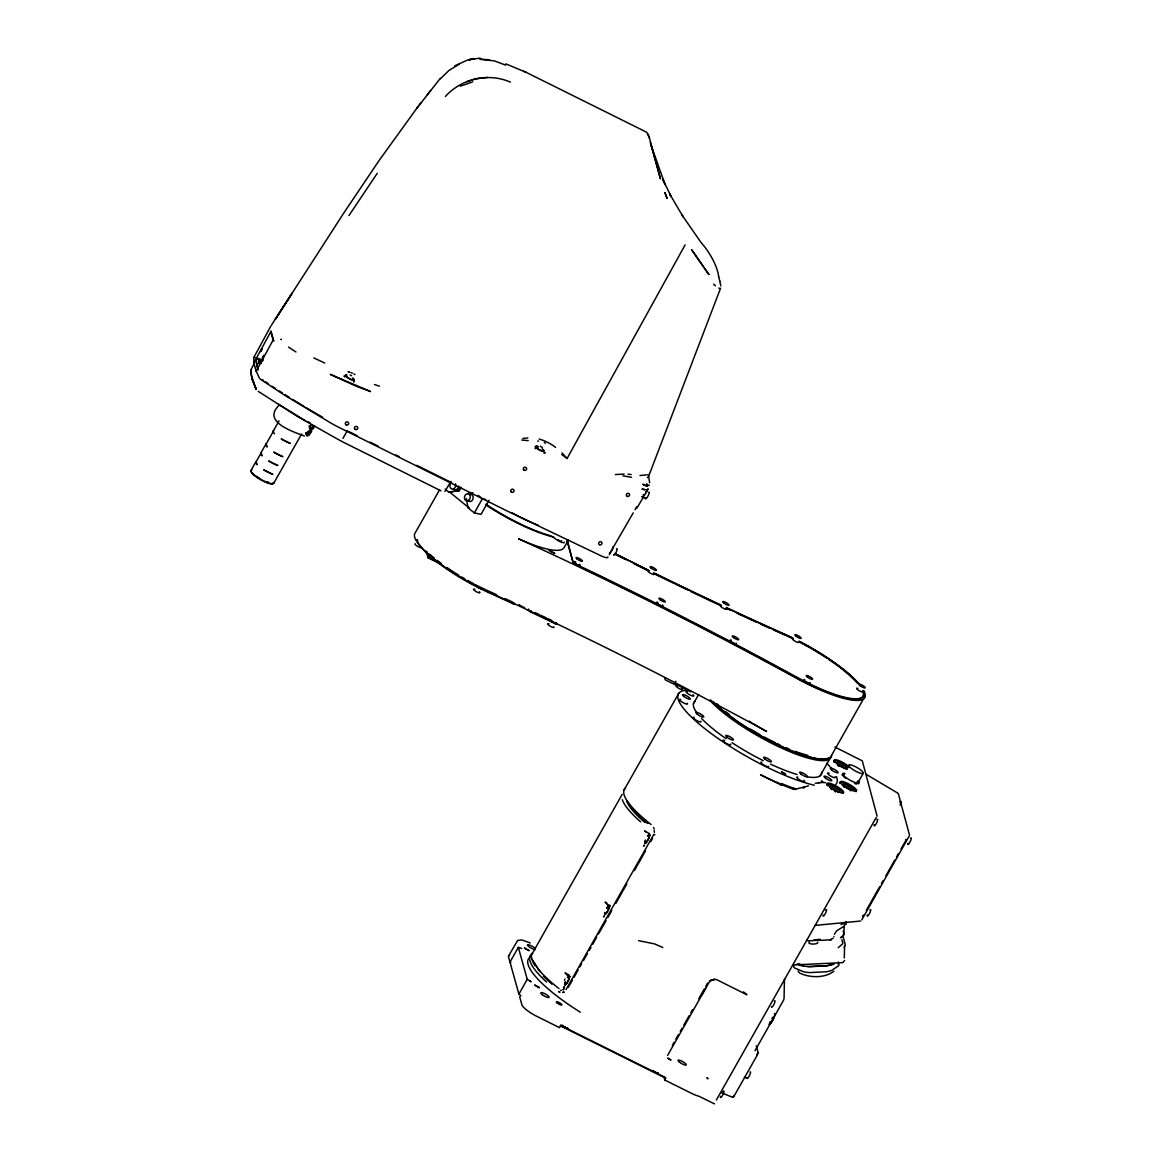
<?xml version="1.0" encoding="UTF-8"?>
<svg xmlns="http://www.w3.org/2000/svg" width="1162" height="1162" viewBox="0 0 1162 1162"><rect width="100%" height="100%" fill="white"/><g stroke="black" fill="none" stroke-linecap="round" stroke-linejoin="round"><path stroke-width="1.5" d="M644.009 485.237L643.879 484.874M784.045 998.768L784.466 979.174M841.07 937.414L842.043 936.761A7.524 2.368 -22.4 0 0 843.641 935.236L844.382 924.356M755.009 1050.709L783.769 999.828M757.479 1054.747L734.064 1096.129M344.823 376.11L344.301 375.907M535.537 447.849L535.348 448.706L535.551 447.806M844.658 960.524L842.711 962.63L794.096 964.925M250.76 370.068L254.899 362.239M645.186 820.14L644.445 821.883L647.917 823.306M304.415 436.07C293.434 431.814 261.581 421.762 279.127 405.306M561.638 540.824L560.505 540.984M714.557 1103.885L698.885 1096.231A15.672 3.602 29.5 0 1 691.158 1093.166L664.809 1080.05L663.996 1077.13M609.614 554.361L609.484 554.608M833.938 936.412L833.866 936.688M564.456 980.321L564.979 979.101M877.121 816.189L862.291 760.849L834.853 747.021M909.556 835.202L898.357 793.835M648.556 476.464L720.571 288.22M648.962 485.12L649.166 485.44M667.642 1055.357L709.314 981.992L711.594 979.987L714.543 979.363C703.664 983.43 714.514 977.474 717.68 980.162L746.89 994.774L743.448 991.84M270.862 326.028L253.795 357.504M563.759 987.584L564.558 986.698L563.468 987.424M603.804 916.803L604.603 915.903L603.514 916.644M643.864 846.009L644.649 845.123L643.559 845.849M834.432 934.233L836.582 930.893L843.467 926.593M664.809 1080.05L665.579 1077.639L560.505 1025.334L559.619 1027.687L536.931 1016.401A15.672 3.602 29.5 0 1 521.898 1004.796L519.69 996.851L520.837 995.66L518.906 994.135L508.52 956.863A15.672 3.602 29.5 0 1 509.682 955.382M645.825 492.935L636.82 508.23M607.929 556.961A9.049 2.077 29.5 0 1 601.814 556.162L507.111 510.975L338.65 427.224A31.33 7.204 29.5 0 1 330.342 422.721L285.039 395.487L261.45 379.945A4.575 1.046 29.5 0 1 259.402 378.042A312.244 71.826 29.5 0 1 256.773 372.29A5.229 1.206 29.5 0 0 256.497 371.825A5.229 1.206 29.5 0 1 256.177 371.274L253.839 362.907L270.804 331.664A5.2 1.322 23.1 0 1 270.877 331.272A5.2 1.322 23.1 0 0 270.964 330.981L273.767 341.003A5.2 1.322 23.1 0 0 273.462 340.568A5.2 1.322 23.1 0 1 273.128 340.03L270.804 331.664M256.177 371.274L273.128 340.03M561.754 454.545L567.071 458.496L685.101 244.906M251.079 470.29L255.742 462.04M568.247 540.257L564.151 547.491A68.427 15.745 29.5 0 1 518.586 538.805A1044.682 240.331 29.5 0 1 796.667 678.361A73.133 16.82 29.5 0 0 863.831 690.562M624.023 790.116L678.739 693.336M622.164 794.358L532.922 952.39A90.36 20.771 29.5 0 0 531.659 958.098M260.753 453.18L265.764 444.334M273.273 431.058L279.04 420.862M256.221 461.604A13.058 3.007 29.5 0 0 257.092 464.742L256.221 461.604L261.218 452.759A13.058 3.007 29.5 0 0 262.089 455.896L261.218 452.759M266.229 443.913A13.058 3.007 29.5 0 0 267.1 447.036L266.229 443.913L273.738 430.637A13.058 3.007 29.5 0 0 274.61 433.775M273.695 483.319L301.612 433.978M439.585 489.783L415.066 533.126A68.427 15.745 29.5 0 0 488.548 591.908A1044.682 240.331 29.5 0 1 766.629 731.45A73.133 16.82 29.5 0 1 753.339 723.737M445.162 489.144L448.924 492.209L458.104 490.466L459.978 487.168M448.924 492.209L459.266 490.727L461.14 487.415M426.628 552.72L427.122 551.834M429.33 553.969L427.732 556.801L438.916 562.364M439.004 563.279L428.052 557.833L427.601 553.533M466.325 498.483L468.083 507.809L474.357 512.921L482.361 498.759L485.876 499.529M489.042 500.212L481.024 514.374L474.357 512.921M416.795 539.807A65.29 15.019 29.5 0 0 487.285 591.923A1044.682 240.331 29.5 0 1 513.299 603.877L513.953 602.729M556.961 623.936L555.436 623.733A1044.682 240.331 29.5 0 0 530.438 611.88L528.26 610.253L528.913 609.091M530.438 611.88L531.078 610.733M862.872 691.593A71.042 16.341 29.5 0 1 796.798 677.882A1046.773 240.81 29.5 0 0 575.364 564.645L573.215 563.033L567.724 541.768M575.364 564.645L573.52 562.495M555.436 623.733L556.09 622.585M633.246 512.849L609.367 554.1M634.989 509.769L636.732 506.676M508.636 955.861L517.656 940.465L521.854 939.942L530.25 942.978M521.782 948.482L518.325 947.364L509.929 962.194L510.859 962.572M675.892 681.324L674.556 683.692L690.983 691.869M518.906 994.135L527.228 979.275L518.325 947.364M693.482 703.591L698.682 694.411M565.996 989.632L653.843 834.36M568.349 987.25L572.343 980.321M574.115 977.184L575.887 974.046M576.323 973.16L578.095 970.023M579.867 966.886L581.639 963.763M583.411 960.625L587.42 953.653M589.207 950.516L590.979 947.393M592.751 944.256L596.702 937.138M598.474 934.001L603.79 924.603M604.284 923.863L606.056 920.725M607.828 917.588L611.764 910.514M615.816 903.47L618.852 897.994M619.375 897.195L622.396 891.719M622.919 890.92L626.826 883.89M634.452 870.541L637.459 865.094M637.996 864.267L643.327 854.854M643.661 854.143L645.433 851.005M650.749 841.608L652.521 838.485M781.547 783.537L781.46 785.163L781.547 783.537A91.929 21.148 29.5 0 0 796.115 789.056M820.212 775.708L829.726 758.902M865.269 695.733L831.977 754.588A73.133 16.82 29.5 0 1 785.047 747.965A73.133 16.82 29.5 0 1 713.526 702.037M672.333 1045.422L674.091 1042.299M675.863 1039.191L678.506 1034.514M680.264 1031.391L682.036 1028.283M683.793 1025.16L689.081 1015.806M690.853 1012.698L692.61 1009.575M698.783 998.666L704.07 989.312M705.842 986.189L707.6 983.081M857.629 783.261L863.235 773.355A8.352 1.917 29.5 0 0 853.416 765.773A8.352 1.917 29.5 0 0 851.339 768.416A8.352 1.917 29.5 0 0 863.235 773.355M716.373 1099.993L876.221 817.482M866.329 910.311L879.663 886.751M881.45 883.614L883.222 880.462M885.894 875.756L894.784 860.04M896.556 856.902L898.328 853.75M901 849.044L906.331 839.618M861.768 919.897L909.12 836.204M342.964 438.35L347.293 430.753A4.706 1.075 29.5 0 0 347.699 430.957M701.732 995.035L705.595 988.296M444.944 491.439L450.9 481.417M256.497 366.64C259.082 359 260.927 365.464 258.923 362.776M275.699 318.649L292.185 293.1L275.641 318.838A3.137 2.309 39.3 0 0 275.379 319.158L343.967 212.719L379.378 160.124L416.867 108.182L440.383 78.275M271.53 325.026L275.278 319.23M348.934 215.58L377.229 173.341M844.193 947.48L845.195 944.43L842.842 935.759M733.207 1096.87L733.745 1096.071L732.975 1097.16M416.737 108.4L420.76 103.127M313.784 427.79C309.934 433.862 307.088 425.568 312.389 424.566M427.195 94.805L430.594 90.505M845.529 924.749L846.357 923.805M860.49 921.059L815.216 925.402M833.227 938.199L830.249 939.84L819.631 940.421M309.731 434.719L307.204 436.113L305.737 434.167A2.745 1.569 -51.2 0 1 306.027 433.208L309.063 430.695L311.706 431.363M833.924 971.258C824.628 978.288 810.146 977.954 799.834 973.146M440.427 78.813L448.968 70.446L459.222 64.215M862.494 916.164L863.671 915.031M445.366 96.519C461.256 78.696 488.49 72.378 510.394 82.153M647.365 477.698L648.512 476.725M838.209 947.684L842.523 943.922A6.652 2.048 -1.3 0 0 842.799 943.137L841.84 939.738M844.716 922.744L846.154 921.756M840.416 937.807L841.288 937.284M454.662 65.914L466.703 60.409M841.07 924.545L843.002 923.688M808.447 785.875L797.248 788.737M460.312 86.162L472.716 81.892M466.833 81.703L475.737 78.755L487.633 77.404M815.332 783.319L823.335 782.346M468.054 59.916L480.167 58.1M472.861 492.688L467.908 493.618L469.056 493.879M537.643 441.168L538.529 441.008M522.842 438.437L527.853 437.972M615.395 474.561L624.125 474.081M639.986 475.505L646.377 474.938M818.469 782.68L819.225 782.607M489.1 59.756L479.906 59.233L494.475 60.903L505.644 65.13M822.841 782.418L825.645 782.68M521.753 440.035L528.245 440.659M647.554 474.75L648.309 474.822M627.988 474.198L631.14 474.546M560.52 990.3L561.246 990.387M513.299 603.877L514.751 604.051M638.548 940.639L654.569 943.907L662.819 947.495M622.977 475.824L631.518 477.306M609.934 905.982C610.515 904.806 608.83 907.13 605.111 902.09L606.942 903.077M458.104 490.466L459.266 490.727M468.083 507.809L469.23 508.055L450.086 492.456M791.206 787.778L796.217 789.259M256.817 358.07L263.324 360.133M718.77 288.074L719.917 288.437M374.454 384.535L379.378 386.162M539.226 439.047L542.843 440.253A20.306 8.178 25.8 0 1 555.639 447.457M350.067 374.919L351.563 375.718M350.851 372.523L352.391 373.133M721.5 1092.817L732.597 1097.277M798.904 963.821L803.61 965.811M797.03 963.864L801.359 965.695A25.593 7.902 -1.3 0 0 809.275 966.668L826.85 965.84A25.593 7.902 -1.3 0 0 834.025 964.155M505.804 63.866L526.139 72.334L646.813 132.323L649.471 138.147L660.481 178.904L650.284 142.403M569.801 976.734C570.673 975.789 568.276 977.198 565.066 972.884L569.351 975.194M540.286 446.15L542.436 447.704M307.16 421.515L310.443 423.026M313.798 357.911L324.75 363.038M523.786 71.216L526.139 72.334M641.627 496.566L645.825 498.658M349.297 431.756L357.33 435.75M370.17 442.156L378.202 446.15M395.864 454.938L399.074 456.535M416.737 465.323L447.239 480.502A4.706 1.075 29.5 0 0 449.229 481.329M341.657 441.386L440.994 490.829M428.56 556.947L437.943 561.609M677.214 685.783L665.26 679.843L664.722 677.925M781.46 785.163L760.544 774.763A90.883 20.901 29.5 0 0 784.059 785.352M744.363 1077.029L747.151 1078.423M527.228 979.275L531.063 981.745L529.872 980.859M560.68 1025.959L665.753 1078.249M559.169 540.417L557.775 539.618M305.519 420.775L278.546 404.245M711.812 700.875L710.432 700.018M341.294 441.197L298.532 417.129L258.225 391.362M649.442 833.619L644.532 830.946L646.014 831.934M865.835 774.139L897.834 793.167M353.858 373.917L354.933 374.571M288.481 347.104L295.918 351.955M561.057 1025.102L563.062 1026.656M478.279 495.433L482.361 498.759M713.555 284.182L715.487 285.837M643.283 820.88L644.445 821.883M544.368 442.432L545.356 443.347M543.322 976.196L551.935 984.258M562.045 452.933L567.071 458.496M701.558 243.134C707.6 249.699 717.346 264.645 718.682 276.846M540.345 971.868L532.951 961.381M806.501 939.942L807.024 940.363A4.009 3.806 -15.6 0 0 809.159 940.857L818.063 940.232A7.568 2.339 -1.3 0 0 820.299 939.23M701.107 242.582L681.891 214.883L683.14 216.887L669.588 193.778L671.186 196.654L662.689 179.108L665.042 184.438L651.17 145.526M798.076 971.098L799.107 972.507M534.81 965.564L531.847 959.507M535.246 446.658L535.464 447.05A4.909 1.133 29.5 0 0 540.112 450.362A4.909 1.133 29.5 0 0 543.845 451.147L543.845 450.929A4.909 1.133 29.5 0 0 543.351 450.188M653.552 827.504L654.235 828.884M531.804 958.766L538.224 969.181A90.36 20.756 29.6 0 0 558.951 988.572M252.052 378.827L256.119 389.096L251.355 375.573L250.76 369.937L252.038 378.957M252.067 379.073L256.119 389.343M844.309 957.924L844.6 945.694M648.193 134.24L649.471 138.147M843.205 931.169L844.019 934.364M756.273 1045.858L758.147 1052.54M566.94 540.562L573.215 563.033M528.056 609.498L528.26 610.253M426.12 551.049L428.052 557.833M719.714 280.928L720.847 285.896M718.581 276.469L719.815 281.32M648.643 476.536L649.674 482.826M654.177 830.423L654.38 832.312M843.104 934.945L843.031 935.541A5.65 1.787 -22.4 0 1 841.637 937.022M838.543 962.063L838.615 965.085M268.509 482.172A9.398 2.164 29.5 0 1 266.94 481.78M258.734 477.698A9.398 2.164 29.5 0 1 256.904 476.391M273.085 482.695A12.535 2.89 29.5 0 1 261.77 480.342A12.535 2.89 29.5 0 1 251.282 470.988M273.796 482.477A13.058 3.007 29.5 0 1 260.52 479.194A13.058 3.007 29.5 0 1 251.951 469.884M311.343 430.129A3.399 3.225 -15.6 0 1 305.621 432.685M310.298 427.892A3.399 3.225 -15.6 0 1 310.85 428.531M310.472 431.538A2.876 2.731 -15.6 0 1 309.441 432.584M308.758 432.889A2.876 2.731 -15.6 0 1 307.276 432.961M311.024 430.565A2.876 2.731 -15.6 0 1 305.824 432.889M314.423 425.568A3.399 3.225 -15.6 0 1 313.217 426.817M312.404 427.166A3.399 3.225 -15.6 0 1 309.833 426.977M313.537 425.931A2.876 2.731 -15.6 0 1 312.941 426.396M314.553 425.786A2.876 2.731 -15.6 0 1 309.019 426.047M536.219 446.223A4.909 1.133 29.5 0 1 538.297 446.905M253.839 362.907A5.229 1.206 29.5 0 1 253.897 362.544A5.229 1.206 29.5 0 0 253.984 362.268L253.708 357.693A4.575 1.046 29.5 0 1 255.204 357.547M538.398 525.297A68.427 15.745 29.5 0 1 511.963 512.834M262.597 360.743A205.238 47.221 29.5 0 0 257.935 359.363A4.706 1.075 29.5 0 0 256.395 359.508A309.702 71.245 29.5 0 0 258.167 370.053M263.135 380.163A4.706 1.075 29.5 0 1 262.51 379.625M322.615 417.245A205.238 47.221 29.5 0 1 305.867 407.484M304.357 406.584A205.238 47.221 29.5 0 1 292.446 399.307M289.498 397.462A205.238 47.221 29.5 0 1 285.126 394.702M282.221 392.843A205.238 47.221 29.5 0 1 279.345 390.998M275.074 388.195A205.238 47.221 29.5 0 1 272.242 386.321M268.044 383.518A205.238 47.221 29.5 0 1 265.27 381.644M469.869 494.446A3.66 2.861 -77.8 0 1 472.963 498.977A3.66 2.861 -77.8 0 1 467.981 500.473M485.861 504.235A68.311 15.716 29.5 0 0 549.001 535.29A5.229 1.206 29.5 0 1 555.102 538.602A6.159 1.423 29.5 0 0 561.304 542.175A6.159 1.423 29.5 0 0 564.267 542.088M458.612 486.21A3.66 2.861 -77.8 0 1 456.506 489.507A3.66 2.861 -77.8 0 1 453.456 488.636M455.489 483.755A3.66 2.861 -77.8 0 1 453.935 488.679A3.66 2.861 -77.8 0 1 450.144 487.241A3.66 2.861 -77.8 0 1 451.684 482.317M646.885 484.481A4.909 1.133 29.5 0 1 647.205 486.007A4.909 1.133 29.5 0 1 643.298 484.641M646.595 483.842A4.909 1.133 29.5 0 1 647.394 485.745A4.909 1.133 29.5 0 1 642.906 484.089M643.545 494.402A3.66 0.799 -63.5 0 1 643.08 495.172M612.94 546.823A3.66 0.799 -63.5 0 1 612.97 547.215M612.868 547.796A3.66 0.799 -63.5 0 1 611.038 551.805A3.66 0.799 -63.5 0 1 609.44 553.01M648.788 492.136A3.66 0.799 -63.5 0 1 647.975 496.072A3.66 0.799 -63.5 0 1 645.665 498.077M616.412 549.03A3.66 0.799 -63.5 0 1 616.15 552.284A3.66 0.799 -63.5 0 1 613.623 554.71M346.523 375.152A4.909 1.133 29.5 0 0 347.467 377.665A4.909 1.133 29.5 0 0 353.771 380.206L353.902 380.047A4.909 1.133 29.5 0 0 352.623 378.347M352.798 378.115A4.909 1.133 29.5 0 1 352.696 379.916A4.909 1.133 29.5 0 1 346.508 376.561A4.909 1.133 29.5 0 1 347.017 374.992M261.319 363.081A4.909 1.133 29.5 0 1 258.85 360.496A4.909 1.133 29.5 0 1 262.046 361.048M260.782 363.067A4.909 1.133 29.5 0 1 258.734 360.699A4.909 1.133 29.5 0 1 261.958 361.338M543.148 449.592A4.909 1.133 29.5 0 1 541.231 450.551A4.909 1.133 29.5 0 1 535.406 446.397M536.365 445.961A4.909 1.133 29.5 0 1 538.442 446.644M542.262 448.866A4.909 1.133 29.5 0 1 542.741 449.229M792.44 638.025A73.133 16.82 29.5 0 0 784.35 634.249A1044.682 240.331 29.5 0 1 726.628 607.886M799.02 641.322A73.133 16.82 29.5 0 1 859.038 683.852M720.164 604.865A1044.682 240.331 29.5 0 1 655.615 573.897M647.67 569.99A1044.682 240.331 29.5 0 1 615.787 554.1M786.383 635.716A71.042 16.341 29.5 0 1 792.702 638.693M800.516 642.644A71.042 16.341 29.5 0 1 812.035 649.006M813.444 649.819A71.042 16.341 29.5 0 1 827.141 658.375M828.579 659.333A71.042 16.341 29.5 0 1 839.458 667.104M840.852 668.179A71.042 16.341 29.5 0 1 857.382 683.212M784.829 635.018A1046.773 240.81 29.5 0 1 773.442 629.92M770.174 628.439A1046.773 240.81 29.5 0 1 760.355 623.994M757.087 622.498A1046.773 240.81 29.5 0 1 737.376 613.449M730.782 610.384A1046.773 240.81 29.5 0 1 727.586 608.888M719.568 605.141A1046.773 240.81 29.5 0 1 690.591 591.414M687.367 589.86A1046.773 240.81 29.5 0 1 676.052 584.413M674.439 583.629A1046.773 240.81 29.5 0 1 654.99 574.144M646.871 570.15A1046.773 240.81 29.5 0 1 633.856 563.701M625.722 559.634A1046.773 240.81 29.5 0 1 614.509 553.998M553.591 537.033A68.427 15.745 29.5 0 1 486.442 505.252M751.901 722.866A73.133 16.82 29.5 0 1 749.069 721.079M524.527 607.465A5.229 1.206 29.5 0 1 523.466 607.072M522.304 606.549A5.229 1.206 29.5 0 1 521.113 605.896M519.966 605.199A5.229 1.206 29.5 0 1 518.949 604.472M496.581 594.726A1044.682 240.331 29.5 0 0 487.924 590.775A65.29 15.019 29.5 0 1 475.592 584.747M505.252 598.706A1044.682 240.331 29.5 0 1 512.5 602.061M535.246 612.679A1044.682 240.331 29.5 0 1 539.4 614.64M540.795 615.308A1044.682 240.331 29.5 0 1 546.343 617.937M547.738 618.591A1044.682 240.331 29.5 0 1 551.906 620.581M474.052 583.934A65.29 15.019 29.5 0 1 467.85 580.564M464.756 578.792A65.29 15.019 29.5 0 1 461.706 577.006M458.714 575.205A65.29 15.019 29.5 0 1 447.196 567.724M441.269 563.497A65.29 15.019 29.5 0 1 437.115 560.345M434.37 558.152A65.29 15.019 29.5 0 1 430.303 554.681M681.92 688.514A3.66 0.842 29.5 0 1 681.397 689.516A3.66 0.842 29.5 0 1 677.068 687.192A3.66 0.842 29.5 0 1 676.836 685.783M417.826 540.809A3.66 0.842 29.5 0 1 417.521 539.691M482.245 588.48A3.66 0.842 29.5 0 1 480.167 588.379A3.66 0.842 29.5 0 1 476.435 586.069M556.061 623.457A3.66 0.842 29.5 0 1 555.625 623.428M555.015 623.282A3.66 0.842 29.5 0 1 551.108 621.176M550.134 620.276A3.66 0.842 29.5 0 1 549.946 619.927M420.746 546.518A3.66 0.842 29.5 0 1 418.451 546.823A3.66 0.842 29.5 0 1 415.212 543.758M479.354 591.778A3.66 0.842 29.5 0 1 478.613 592.722A3.66 0.842 29.5 0 1 474.125 590.151A3.66 0.842 29.5 0 1 474.88 589.207M553.838 626.826A3.66 0.842 29.5 0 1 552.226 627.175A3.66 0.842 29.5 0 1 548.072 624.619A3.66 0.842 29.5 0 1 548.972 623.82M575.655 564.107A1046.773 240.81 29.5 0 1 797.103 677.344A71.042 16.341 29.5 0 0 863.177 691.056M792.992 638.156A71.042 16.341 29.5 0 0 785.134 634.496A1046.773 240.81 29.5 0 1 726.279 607.61M799.383 641.366A71.042 16.341 29.5 0 1 859.924 685.449M721.471 605.373A1046.773 240.81 29.5 0 1 653.669 572.808M648.788 570.411A1046.773 240.81 29.5 0 1 614.814 553.461M653.596 573.418A3.66 0.842 29.5 0 1 652.855 574.362A3.66 0.842 29.5 0 1 648.367 571.777A3.66 0.842 29.5 0 1 649.122 570.832M726.192 608.292A3.66 0.842 29.5 0 1 725.669 609.295A3.66 0.842 29.5 0 1 721.341 606.971A3.66 0.842 29.5 0 1 721.108 605.562M798.686 641.831A3.66 0.842 29.5 0 1 795.157 641.264A3.66 0.842 29.5 0 1 793.21 638.679M862.407 690.925A3.66 0.842 29.5 0 1 861.667 691.869A3.66 0.842 29.5 0 1 857.193 689.284A3.66 0.842 29.5 0 1 857.934 688.34M810.117 682.733A3.66 0.842 29.5 0 1 806.588 682.152A3.66 0.842 29.5 0 1 804.627 679.567M736.214 643.182A3.66 0.842 29.5 0 1 734.587 643.53A3.66 0.842 29.5 0 1 730.448 640.959A3.66 0.842 29.5 0 1 731.334 640.175M662.398 604.952A3.66 0.842 29.5 0 1 661.657 605.91A3.66 0.842 29.5 0 1 657.184 603.325A3.66 0.842 29.5 0 1 657.924 602.381M579.548 564.311A3.66 0.842 29.5 0 1 579.025 565.328A3.66 0.842 29.5 0 1 574.696 562.989A3.66 0.842 29.5 0 1 574.464 561.58M575.074 561.725A3.66 0.842 29.5 0 1 575.815 562.001M774.27 1001.005A3.66 0.799 -63.5 0 1 774.008 1004.258A3.66 0.799 -63.5 0 1 771.481 1006.684M795.418 789.55A90.883 20.901 29.5 0 1 790.334 787.763M792.513 788.867A91.929 21.148 29.5 0 1 781.053 784.423M814.344 785.207A90.883 20.901 29.5 0 1 709.604 732.336A90.883 20.901 29.5 0 1 687.948 690.243M826.778 763.202A90.883 20.901 29.5 0 1 831.484 768.576M836.437 776.608A90.883 20.901 29.5 0 1 835.885 784.321M580.274 1012.189A90.883 21.846 29.1 0 1 528.071 964.286A90.883 20.32 28.9 0 1 530.656 957.052M651.054 824.512A90.883 20.901 29.5 0 1 625.577 787.967M546.605 982.064A90.883 20.916 29.5 0 1 532.733 953.45M768.648 766.368A4.445 1.017 29.5 0 1 763.637 764.945A4.445 1.017 29.5 0 1 761.764 762.112M803.93 780.356A4.445 1.017 29.5 0 1 803.291 781.576A4.445 1.017 29.5 0 1 798.033 778.758A4.445 1.017 29.5 0 1 797.757 777.029M821.999 782.36A4.445 1.017 29.5 0 1 822.159 781.024M835.115 776.855A4.445 1.017 29.5 0 1 833.139 777.276A4.445 1.017 29.5 0 1 828.099 774.168A4.445 1.017 29.5 0 1 829.189 773.195M693.089 694.745A4.445 1.017 29.5 0 1 692.189 695.893A4.445 1.017 29.5 0 1 686.742 692.755A4.445 1.017 29.5 0 1 687.643 691.608M687.279 703.271A4.445 1.017 29.5 0 1 682.98 702.574A4.445 1.017 29.5 0 1 680.612 699.437M700.788 721.152A4.445 1.017 29.5 0 1 696.503 720.44A4.445 1.017 29.5 0 1 694.135 717.303M730.491 744.087A4.445 1.017 29.5 0 1 728.53 744.508A4.445 1.017 29.5 0 1 723.49 741.4A4.445 1.017 29.5 0 1 724.58 740.426M821.723 772.134A73.133 16.82 29.5 0 1 807.561 776.913M797.088 774.488A73.133 16.82 29.5 0 1 770.566 764.175M763.274 760.66A73.133 16.82 29.5 0 1 732.031 742.707M726.177 738.756A73.133 16.82 29.5 0 1 701.558 718.436M697.258 713.366A73.133 16.82 29.5 0 1 694.861 701.398M831.237 755.315A73.133 16.82 29.5 0 1 782.462 748.473A73.133 16.82 29.5 0 1 709.909 700.352M829.334 757.479A72.088 16.588 29.5 0 1 778.017 745.002A72.088 16.588 29.5 0 1 713.599 702.298M807.939 755.402A68.427 15.745 29.5 0 1 795.055 751.291M788.867 748.851A68.427 15.745 29.5 0 1 785.933 747.616M779.905 744.915A68.427 15.745 29.5 0 1 776.87 743.477M775.344 742.736A68.427 15.745 29.5 0 1 764.465 737.144M759.861 734.587A68.427 15.745 29.5 0 1 750.725 729.199M729.416 714.615A68.427 15.745 29.5 0 1 725.524 711.522M719.002 705.828A68.427 15.745 29.5 0 1 716.765 703.664M857.992 780.704A9.398 2.164 29.5 0 1 855.697 782.738A9.398 2.164 29.5 0 1 844.629 776.506A9.398 2.164 29.5 0 1 844.992 773.384M847.229 769.215A9.398 2.164 29.5 0 1 835.71 762.577A9.398 2.164 29.5 0 1 837.613 760.137A9.398 2.164 29.5 0 1 849.131 766.775M535.362 949.586A4.706 1.06 28.9 0 1 528.942 946.71A4.706 1.06 28.9 0 1 529.131 944.909A4.706 1.06 28.9 0 1 535.45 948.715M658.375 1073.31A4.488 1.031 29.5 0 1 657.082 1073.092M656.167 1072.758A4.488 1.031 29.5 0 1 654.148 1071.756M653.16 1071.146A4.488 1.031 29.5 0 1 652.289 1070.522M567.652 1028.588A4.488 1.031 29.5 0 1 563.73 1026.642M562.858 1026.017A4.488 1.031 29.5 0 1 562.147 1025.421M655.993 1072.279A4.183 0.959 29.5 0 1 655.295 1071.945M653.872 1071.146A4.183 0.959 29.5 0 1 653.204 1070.725M658.302 1073.092A4.183 0.959 29.5 0 1 657.619 1073.122M655.847 1072.541A4.183 0.959 29.5 0 1 654.424 1071.829M653.727 1071.422A4.183 0.959 29.5 0 1 653.059 1070.986M567.826 1028.225A4.183 0.959 29.5 0 1 566.562 1027.76M565.139 1027.048A4.183 0.959 29.5 0 1 564.442 1026.642M563.178 1025.77A4.183 0.959 29.5 0 1 562.669 1025.349M567.681 1028.486A4.183 0.959 29.5 0 1 565.705 1027.702M564.993 1027.324A4.183 0.959 29.5 0 1 563.628 1026.482M563.033 1026.046A4.183 0.959 29.5 0 1 562.524 1025.625M839.879 783.391A9.369 2.15 29.5 0 1 847.519 784.51A9.369 2.15 29.5 0 1 856.162 791.714M844.178 787.386A4.372 1.002 29.5 0 1 844.803 786.18A4.372 1.002 29.5 0 1 849.988 788.954A4.372 1.002 29.5 0 1 850.279 790.654M856.263 783.9A9.369 2.15 29.5 0 1 854.578 783.406M842.465 775.577A9.369 2.15 29.5 0 1 844.513 774.284M857.469 781.576A9.369 2.15 29.5 0 1 858.355 783.9M857.251 781.939A8.352 1.917 29.5 0 1 854.651 783.13M845.733 778.337A8.352 1.917 29.5 0 1 843.525 776.245M843.089 775.461A8.352 1.917 29.5 0 1 843.714 774.662M834.229 762.374A9.369 2.15 29.5 0 1 838.049 761.357A9.369 2.15 29.5 0 1 848.609 767.661M838.819 766.324A4.372 1.002 29.5 0 1 838.136 765.743M837.671 765.235A4.372 1.002 29.5 0 1 840.387 765.148A4.372 1.002 29.5 0 1 845.079 768.619M827.242 785.715A9.369 2.15 29.5 0 1 833.067 785.541A9.369 2.15 29.5 0 1 843.118 792.978M835.623 791.859A4.372 1.002 29.5 0 1 834.65 791.409M831.832 789.666A4.372 1.002 29.5 0 1 831.15 789.085M830.685 788.577A4.372 1.002 29.5 0 1 833.401 788.49A4.372 1.002 29.5 0 1 838.092 791.976M654.802 834.374A4.183 0.915 -63.5 0 1 654.555 834.868M643.022 820.808A86.191 20.015 29.1 0 1 626.565 800.778M640.611 821.854A90.36 20.771 29.5 0 1 622.309 799.703M649.703 834.853A4.909 1.075 -63.5 0 1 648.527 839.051L646.958 841.811A4.909 1.075 -63.5 0 1 645.389 840.896M647.859 836.03A4.909 1.075 -63.5 0 1 649.064 834.723M649.355 834.563A4.909 1.075 -63.5 0 1 648.164 839.109A4.909 1.075 -63.5 0 1 645.157 843.278A4.909 1.075 -63.5 0 1 645.389 840.053M647.481 836.074A4.909 1.075 -63.5 0 1 649.079 834.461M609.527 905.43A4.909 1.075 -63.5 0 1 608.467 909.831L606.913 912.606A4.909 1.075 -63.5 0 1 604.966 913.071M606.869 908.292A4.909 1.075 -63.5 0 1 607.348 907.522M607.813 906.825A4.909 1.075 -63.5 0 1 608.249 906.244M609.019 905.256A4.909 1.075 -63.5 0 1 607.29 911.458A4.909 1.075 -63.5 0 1 604.806 912.446M606.782 907.885A4.909 1.075 -63.5 0 1 607.101 907.348M607.421 906.854A4.909 1.075 -63.5 0 1 608.336 905.735M569.598 976.429A4.909 1.075 -63.5 0 1 568.421 980.626L566.853 983.386A4.909 1.075 -63.5 0 1 565.284 982.471M568.61 976.588A4.909 1.075 -63.5 0 1 568.973 976.298M569.249 976.138A4.909 1.075 -63.5 0 1 568.058 980.684A4.909 1.075 -63.5 0 1 565.052 984.853A4.909 1.075 -63.5 0 1 565.284 981.629M567.376 977.649A4.909 1.075 -63.5 0 1 567.695 977.213M568.291 976.516A4.909 1.075 -63.5 0 1 568.77 976.124M644.678 821.476A86.191 19.798 29.6 0 1 627.117 800.778M722.793 1091.728A3.66 0.799 -63.5 0 1 723.868 1092.12A3.66 0.799 -63.5 0 1 721.587 1096.754A3.66 0.799 -63.5 0 1 720.513 1096.362M876.903 819.602A3.66 0.799 -63.5 0 1 877.426 820.938A3.66 0.799 -63.5 0 1 875.131 825.281A3.66 0.799 -63.5 0 1 874.216 824.715M825.427 910.325A3.66 0.799 -63.5 0 1 826.487 910.717A3.66 0.799 -63.5 0 1 824.207 915.365A3.66 0.799 -63.5 0 1 823.146 914.973M906.026 839.385A3.66 0.799 -63.5 0 1 905.59 840.228M910.485 838.209A3.66 0.799 -63.5 0 1 911.023 839.545A3.66 0.799 -63.5 0 1 908.728 843.888A3.66 0.799 -63.5 0 1 907.798 843.322M869.946 909.89A3.66 0.799 -63.5 0 1 870.469 911.211A3.66 0.799 -63.5 0 1 868.174 915.554A3.66 0.799 -63.5 0 1 867.244 914.988M899.911 802.245A3.66 0.799 -63.5 0 1 901.073 801.838A3.66 0.799 -63.5 0 1 900.056 805.048M772.585 1017.273A6.275 1.365 -63.5 0 1 771.902 1018.74M770.348 1021.485A6.275 1.365 -63.5 0 1 769.578 1022.575M774.894 1013.598A6.275 1.365 -63.5 0 1 772.425 1020.817A6.275 1.365 -63.5 0 1 768.881 1024.216M774.429 1013.743A5.752 1.264 -63.5 0 1 774.517 1015.559M774.183 1016.706A5.752 1.264 -63.5 0 1 769.752 1023.998M750.129 1071.901A3.66 0.799 -63.5 0 1 749.301 1075.852A3.66 0.799 -63.5 0 1 746.992 1077.842M818.803 939.288A7.568 2.339 -0.8 0 1 813.879 940.102M831.455 964.489A22.456 6.928 -1.3 0 1 826.022 965.767L809.609 966.552A22.456 6.928 -1.3 0 1 807.517 966.363M793.762 965.825A22.456 6.928 -1.3 0 0 794.329 967.859L803.755 971.839A22.456 6.928 -1.3 0 0 809.74 972.579L826.167 971.795A22.456 6.928 -1.3 0 0 831.585 970.517L838.586 965.767A22.456 6.928 -1.3 0 0 838.427 964.402M817.525 942.15A4.445 1.365 -1.3 0 1 813.153 944.067A4.445 1.365 -1.3 0 1 809.333 942.193M649.95 834.955L649.965 834.97M544.993 452.715L544.136 452.962L544.993 452.715M344.344 376.096L344.678 376.909L344.446 376.096M524.498 948.061L528.971 950.574L524.498 948.061M549.19 550.294L554.608 553.417L549.19 550.294M781.779 772.004L785.527 774.153L781.779 772.004M667.86 1058.233L670.779 1059.933L667.86 1058.233M534.854 985.115L539.313 987.656L534.854 985.115M260.622 351.505L262.104 348.978L260.622 351.505M262.409 357.896L263.89 355.369L262.409 357.896M353.582 381.673L354.395 381.456L353.582 381.673M757.9 1053.033L757.159 1054.689L757.9 1053.033M535.145 448.198L535.145 448.198M558.69 991.607L559.764 992.072L558.69 991.607M646.871 491.177L646.057 492.601L646.871 491.177M646.682 491.148L646.217 492.02L646.682 491.148M648.076 489.173L647.06 489.71L648.076 489.173M563.933 988.775L563.091 989.748L563.933 988.775M281.204 339.406L281.059 339.493A3.137 1.104 20.8 0 1 281.335 339.42L281.204 339.406M804.482 787.371L803.262 787.807L804.482 787.371M563.977 992.116L562.786 992.421L563.977 992.116M831.338 939.593L830.249 939.84L831.338 939.593M474.096 58.637L468.184 59.93L473.994 58.666M645.026 489.696L642.223 489.129L645.026 489.696M349.283 372.087L348.295 371.869L349.283 372.087M370.518 391.507L360.932 387.992A31.723 8.018 23.1 0 1 352.115 384.361L330.255 374.367L370.518 391.507M290.166 443.332L281.219 438.873A13.058 3.007 29.5 0 0 290.166 443.332M282.656 456.593L273.709 452.149A13.058 3.007 29.5 0 0 282.656 456.593M277.645 465.454L268.712 460.994A13.058 3.007 29.5 0 0 277.645 465.454M272.649 474.299L263.701 469.84A13.058 3.007 29.5 0 0 272.649 474.299M708.849 274.479L691.622 249.714L708.849 274.479M707.774 1078.67L707.121 1077.755L707.774 1078.67M667.104 198.411L664.94 192.747L667.104 198.411M511.57 492.209A1.699 1.598 -13.8 0 0 514.069 490.713A1.699 1.598 -13.8 0 0 511.512 489.434A1.699 1.598 -13.8 0 0 511.57 492.209M524.12 470.232A1.699 1.598 -13.8 0 0 526.633 468.722A1.699 1.598 -13.8 0 0 524.062 467.458A1.699 1.598 -13.8 0 0 524.12 470.232M346.189 424.9A1.699 1.598 -13.8 0 0 348.687 423.389A1.699 1.598 -13.8 0 0 346.131 422.126A1.699 1.598 -13.8 0 0 346.189 424.9M355.311 429.432A1.699 1.598 -13.8 0 0 357.809 427.936A1.699 1.598 -13.8 0 0 355.252 426.657A1.699 1.598 -13.8 0 0 355.311 429.432M599.882 544.818A1.699 1.54 -26.5 0 0 601.916 542.727A1.699 1.54 -26.5 0 0 599.113 542.247A1.699 1.54 -26.5 0 0 599.882 544.818M627.509 496.45A1.699 1.554 -26.5 0 0 629.543 494.373A1.699 1.554 -26.5 0 0 626.739 493.879A1.699 1.554 -26.5 0 0 627.509 496.45M469.128 499.95A3.66 2.861 -77.8 0 0 468.446 493.85A3.66 2.861 -77.8 0 0 464.466 498.193A3.66 2.861 -77.8 0 0 469.128 499.95M651.243 568.189A3.66 0.842 29.5 0 0 656.457 570.353A3.66 0.842 29.5 0 0 652.158 567.027A3.66 0.842 29.5 0 0 651.243 568.189M723.839 603.063A3.66 0.842 29.5 0 0 729.053 605.228A3.66 0.842 29.5 0 0 724.754 601.916A3.66 0.842 29.5 0 0 723.839 603.063M795.955 636.18A3.66 0.842 29.5 0 0 801.155 638.345A3.66 0.842 29.5 0 0 796.856 635.033A3.66 0.842 29.5 0 0 795.955 636.18M860.069 685.696A3.66 0.842 29.5 0 0 865.269 687.86A3.66 0.842 29.5 0 0 860.969 684.549A3.66 0.842 29.5 0 0 860.069 685.696M807.372 677.083A3.66 0.842 29.5 0 0 812.572 679.247A3.66 0.842 29.5 0 0 808.287 675.921A3.66 0.842 29.5 0 0 807.372 677.083M733.469 637.531A3.66 0.842 29.5 0 0 738.669 639.696A3.66 0.842 29.5 0 0 734.384 636.369A3.66 0.842 29.5 0 0 733.469 637.531M660.06 599.737A3.66 0.842 29.5 0 0 665.26 601.901A3.66 0.842 29.5 0 0 660.96 598.575A3.66 0.842 29.5 0 0 660.06 599.737M577.209 559.096A3.66 0.842 29.5 0 0 582.409 561.246A3.66 0.842 29.5 0 0 578.11 557.934A3.66 0.842 29.5 0 0 577.209 559.096M765.046 759.164A4.445 1.017 29.5 0 0 771.365 761.778A4.445 1.017 29.5 0 0 766.15 757.755A4.445 1.017 29.5 0 0 765.046 759.164M801.039 774.095A4.445 1.017 29.5 0 0 807.358 776.71A4.445 1.017 29.5 0 0 802.143 772.686A4.445 1.017 29.5 0 0 801.039 774.095M825.456 778.09A4.445 1.017 29.5 0 0 831.774 780.704A4.445 1.017 29.5 0 0 826.56 776.681A4.445 1.017 29.5 0 0 825.456 778.09M831.745 770.072A4.445 1.017 29.5 0 0 838.063 772.686A4.445 1.017 29.5 0 0 832.849 768.663A4.445 1.017 29.5 0 0 831.745 770.072M683.91 696.488A4.445 1.017 29.5 0 0 690.228 699.117A4.445 1.017 29.5 0 0 685.014 695.079A4.445 1.017 29.5 0 0 683.91 696.488M697.418 714.369A4.445 1.017 29.5 0 0 703.736 716.983A4.445 1.017 29.5 0 0 698.522 712.96A4.445 1.017 29.5 0 0 697.418 714.369M727.121 737.304A4.445 1.017 29.5 0 0 733.44 739.918A4.445 1.017 29.5 0 0 728.225 735.895A4.445 1.017 29.5 0 0 727.121 737.304M842.203 784.611A9.398 2.164 29.5 0 0 856.249 791.235A9.398 2.164 29.5 0 0 846.953 783.101A9.398 2.164 29.5 0 0 842.203 784.611M830.191 787.168A9.398 2.164 29.5 0 0 843.568 792.716A9.398 2.164 29.5 0 0 832.529 784.19A9.398 2.164 29.5 0 0 830.191 787.168M679.523 1062.213A4.706 1.118 29.6 0 0 686.234 1064.973A4.706 1.118 29.6 0 0 680.729 1060.659A4.706 1.118 29.6 0 0 679.523 1062.213M542.291 994.687A4.706 1.133 29.1 0 0 549.045 997.403A4.706 1.133 29.1 0 0 543.511 993.118A4.706 1.133 29.1 0 0 542.291 994.687M557.353 1003.155A3.152 0.755 29.1 0 0 561.856 1004.956A3.152 0.755 29.1 0 0 558.167 1002.109A3.152 0.755 29.1 0 0 557.353 1003.155M844.759 786.674A5.752 1.322 29.5 0 0 852.937 790.073A5.752 1.322 29.5 0 0 846.183 784.858A5.752 1.322 29.5 0 0 844.759 786.674M838.717 765.032A5.752 1.322 29.5 0 0 846.895 768.431A5.752 1.322 29.5 0 0 840.141 763.216A5.752 1.322 29.5 0 0 838.717 765.032M831.731 788.388A5.752 1.322 29.5 0 0 839.908 791.772A5.752 1.322 29.5 0 0 833.154 786.558A5.752 1.322 29.5 0 0 831.731 788.388"/></g></svg>
